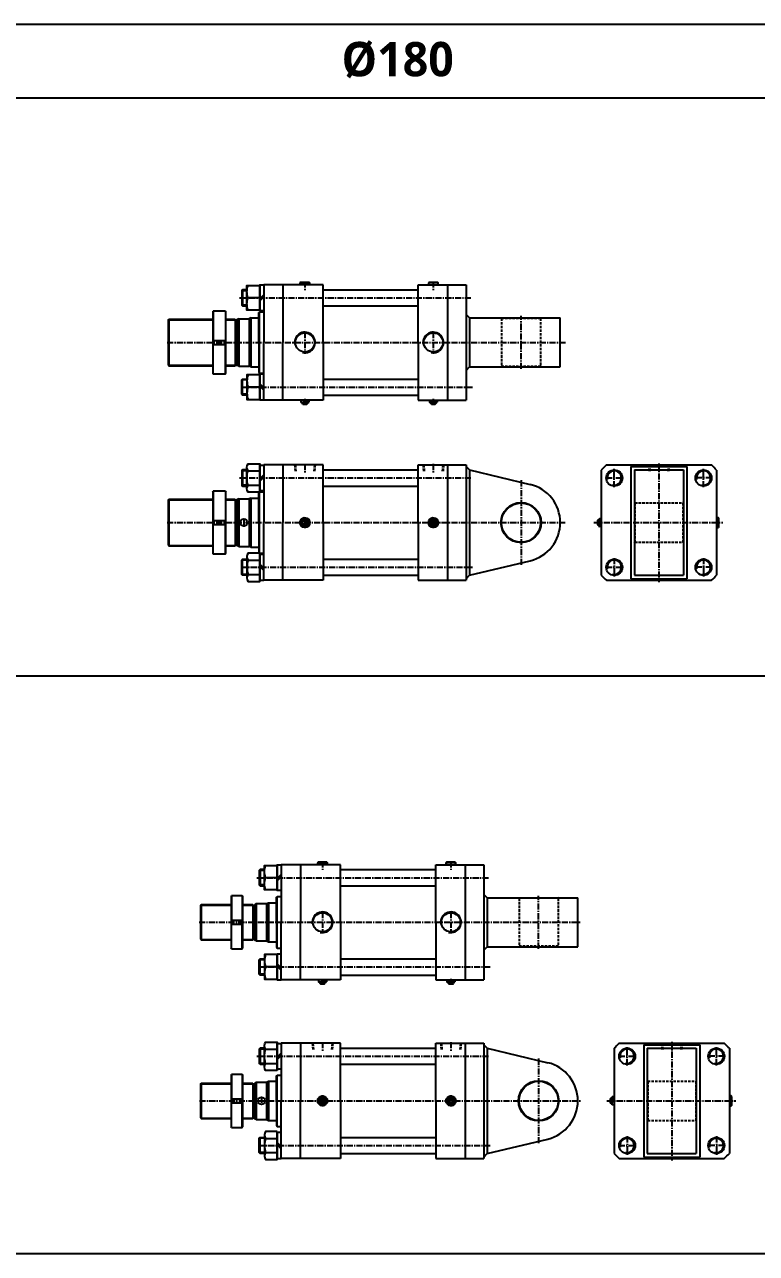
# Model space of a CAD drawing. Extents: x -819 to 29893, y -8942 to 9886.
# Drawn here: x 3918 to 5411, y 0 to 2506 of the extents above; entities that cross this region are included whole.
import ezdxf

# ---------------------------------------------------------------- set-up
doc = ezdxf.new("R2010")
doc.units = 0
doc.header["$LTSCALE"] = 10
doc.header["$MEASUREMENT"] = 0
doc.linetypes.add('CENTER', pattern=[2, 1.25, -0.25, 0.25, -0.25])
doc.linetypes.add('HIDDENX2', pattern=[0.75, 0.5, -0.25])
doc.layers.get('0').update_dxf_attribs({"linetype": 'CONTINUOUS'})
for name, color, linetype in [('HID', 2, 'HIDDENX2'), ('Line', 7, 'CONTINUOUS'), ('ML', 7, 'CONTINUOUS')]:
    doc.layers.add(name, color=color, linetype=linetype)
doc.styles.add('문자', font='romans.shx')

msp = doc.modelspace()

# ---------------------------------------------------------------- linework, layer by layer
for p, q in [((9354.3, 2505.7), (0, 2505.7)), ((9354.3, 2355.7), (0, 2355.7)), ((0, 1177.9), (9354.3, 1177.9)), ((0, 0), (9354.3, 0))]:
    msp.add_line(p, q)
at = {"layer": 'HID'}
for p, q in [((4889.7, 1907.5), (4890.7, 1906.5)), ((4890.7, 1906.5), (4890.7, 1808.5)), ((4970.7, 1906.5), (4890.7, 1906.5)), ((4971.7, 1907.5), (4970.7, 1906.5)), ((4970.7, 1906.5), (4970.7, 1808.5)), ((4889.7, 1807.5), (4890.7, 1808.5)), ((4970.7, 1808.5), (4890.7, 1808.5)), ((4971.7, 1807.5), (4970.7, 1808.5)), ((4468.7, 1607.7), (4469.9, 1593.7)), ((4470.2, 1607.7), (4471.4, 1593.7)), ((4509.1, 1607.7), (4507.9, 1593.7)), ((4510.6, 1607.7), (4509.4, 1593.7)), ((4730.7, 1607.7), (4731.9, 1593.7)), ((4732.2, 1607.7), (4733.4, 1593.7)), ((4771.1, 1607.7), (4769.9, 1593.7)), ((4772.6, 1607.7), (4771.4, 1593.7)), ((5191.1, 1607.7), (5192.3, 1593.7)), ((5192.5, 1607.7), (5193.8, 1593.7)), ((5231.5, 1607.7), (5230.3, 1593.7)), ((5233, 1607.7), (5231.7, 1593.7)), ((5162, 1531.2), (5163, 1530.2)), ((5163, 1530.2), (5163, 1450.2)), ((5163, 1530.2), (5261, 1530.2)), ((5262, 1531.2), (5261, 1530.2)), ((5261, 1530.2), (5261, 1450.2)), ((5162, 1449.2), (5163, 1450.2)), ((5163, 1450.2), (5261, 1450.2)), ((5262, 1449.2), (5261, 1450.2)), ((4925.6, 725.2), (4926.6, 724.2)), ((4926.6, 724.2), (4926.6, 626.2)), ((5006.6, 724.2), (4926.6, 724.2)), ((5007.6, 725.2), (5006.6, 724.2)), ((5006.6, 724.2), (5006.6, 626.2)), ((4925.6, 625.2), (4926.6, 626.2)), ((5006.6, 626.2), (4926.6, 626.2)), ((5007.6, 625.2), (5006.6, 626.2)), ((4504.7, 428.6), (4505.9, 414.6)), ((4506.1, 428.6), (4507.4, 414.6)), ((4545.1, 428.6), (4543.9, 414.6)), ((4546.6, 428.6), (4545.3, 414.6)), ((4766.7, 428.6), (4767.9, 414.6)), ((4768.1, 428.6), (4769.4, 414.6)), ((4807.1, 428.6), (4805.9, 414.6)), ((4808.6, 428.6), (4807.3, 414.6)), ((5217.2, 428.6), (5218.4, 414.6)), ((5218.7, 428.6), (5219.9, 414.6)), ((5257.6, 428.6), (5256.4, 414.6)), ((5259.1, 428.6), (5257.9, 414.6)), ((5188.2, 352.1), (5189.2, 351.1)), ((5189.2, 351.1), (5189.2, 271.1)), ((5189.2, 351.1), (5287.2, 351.1)), ((5288.2, 352.1), (5287.2, 351.1)), ((5287.2, 351.1), (5287.2, 271.1)), ((5188.2, 270.1), (5189.2, 271.1)), ((5189.2, 271.1), (5287.2, 271.1)), ((5288.2, 270.1), (5287.2, 271.1))]:
    msp.add_line(p, q, dxfattribs=at)
at = {"layer": 'Line'}
for p, q in [((4371.5, 1963.1), (4360.7, 1963.1)), ((4371.5, 1933.9), (4360.7, 1933.9)), ((4211.2, 1904), (4301.6, 1904)), ((4328.6, 1904), (4347.7, 1904)), ((4211.2, 1811), (4301.6, 1811)), ((4328.6, 1811), (4347.7, 1811)), ((4371.5, 1781.1), (4360.7, 1781.1)), ((4371.5, 1751.9), (4360.7, 1751.9)), ((4485.2, 1735), (4485.2, 1732.5)), ((4494.2, 1735), (4494.2, 1732.5)), ((4747.2, 1735), (4747.2, 1732.5)), ((4756.2, 1735), (4756.2, 1732.5)), ((4371.5, 1595.8), (4360.7, 1595.8)), ((4371.5, 1566.6), (4360.7, 1566.6)), ((4211.2, 1536.7), (4301.6, 1536.7)), ((4328.6, 1536.7), (4347.7, 1536.7)), ((5089.5, 1494.7), (5087, 1494.7)), ((5089.5, 1485.7), (5087, 1485.7)), ((4211.2, 1443.7), (4301.6, 1443.7)), ((4328.6, 1443.7), (4347.7, 1443.7)), ((4371.5, 1413.8), (4360.7, 1413.8)), ((4371.5, 1384.6), (4360.7, 1384.6)), ((4407.4, 780.8), (4396.6, 780.8)), ((4516.1, 797.2), (4516.1, 792.7)), ((4535.1, 792.7), (4535.1, 797.2)), ((4778.1, 797.2), (4778.1, 792.7)), ((4797.1, 792.7), (4797.1, 797.2)), ((4407.4, 751.6), (4396.6, 751.6)), ((4277.1, 710.2), (4339, 710.2)), ((4363, 710.2), (4383.6, 710.2)), ((4277.1, 640.2), (4339, 640.2)), ((4363, 640.2), (4383.6, 640.2)), ((4407.4, 598.8), (4396.6, 598.8)), ((4407.4, 569.6), (4396.6, 569.6)), ((4521.1, 552.7), (4521.1, 550.2)), ((4530.1, 552.7), (4530.1, 550.2)), ((4783.1, 552.7), (4783.1, 550.2)), ((4792.1, 552.7), (4792.1, 550.2)), ((4407.4, 416.7), (4396.6, 416.7)), ((4407.4, 387.5), (4396.6, 387.5)), ((4277.1, 346.1), (4339, 346.1)), ((4363, 346.1), (4383.6, 346.1)), ((5115.7, 315.6), (5113.2, 315.6)), ((5115.7, 306.6), (5113.2, 306.6)), ((5360.2, 320.6), (5355.7, 320.6)), ((5355.7, 301.6), (5360.2, 301.6)), ((4277.1, 276.1), (4339, 276.1)), ((4363, 276.1), (4383.6, 276.1)), ((4407.4, 234.7), (4396.6, 234.7)), ((4407.4, 205.5), (4396.6, 205.5))]:
    msp.add_line(p, q, dxfattribs=at)
for centre in [(4489.7, 1490.2), (4751.7, 1490.2), (4525.6, 311.1), (4787.6, 311.1)]:
    msp.add_circle(centre, 4.5, dxfattribs=at)
for centre, radius, start, end in [((4489.7, 1857.5), 21, 257.2786, 188.7835), ((4751.7, 1857.5), 21, 257.2786, 188.7835), ((5121, 1581.2), 14.6, 255.4042, 192.5338), ((5303, 1581.2), 14.6, 255.4042, 192.5338), ((4489.7, 1490.2), 9.5, 261.4114, 188.1478), ((4751.7, 1490.2), 9.5, 261.4114, 188.1478), ((5121, 1399.2), 14.6, 255.4042, 192.5338), ((5303, 1399.2), 14.6, 255.4042, 192.5338), ((4525.6, 675.2), 21, 257.2786, 188.7835), ((4787.6, 675.2), 21, 257.2786, 188.7835), ((5147.2, 402.1), 14.6, 255.4042, 192.5338), ((5329.2, 402.1), 14.6, 255.4042, 192.5338), ((4525.6, 311.1), 9.5, 261.4114, 188.1478), ((4787.6, 311.1), 9.5, 261.4114, 188.1478), ((5147.2, 220.1), 14.6, 255.4042, 192.5338), ((5329.2, 220.1), 14.6, 255.4042, 192.5338)]:
    msp.add_arc(centre, radius, start, end, dxfattribs=at)
at = {"layer": 'ML'}
for p, q in [((4480.7, 1980), (4479.7, 1979)), ((4498.7, 1980), (4480.7, 1980)), ((4498.7, 1980), (4499.7, 1979)), ((4742.7, 1980), (4741.7, 1979)), ((4760.7, 1980), (4742.7, 1980)), ((4760.7, 1980), (4761.7, 1979)), ((4362.5, 1965), (4362.5, 1932)), ((4397.5, 1946.7), (4405.7, 1954.9)), ((4405.7, 1975), (4405.7, 1857.5)), ((4526.7, 1975), (4405.7, 1975)), ((4444.7, 1975), (4444.7, 1857.5)), ((4499.7, 1979), (4479.7, 1979)), ((4479.7, 1979), (4479.7, 1975)), ((4499.7, 1975), (4499.7, 1979)), ((4526.7, 1857.5), (4526.7, 1975)), ((4526.7, 1965), (4720.7, 1965)), ((4720.7, 1857.5), (4720.7, 1975)), ((4720.7, 1975), (4780.7, 1975)), ((4761.7, 1979), (4741.7, 1979)), ((4741.7, 1979), (4741.7, 1975)), ((4761.7, 1975), (4761.7, 1979)), ((4780.7, 1975), (4780.7, 1740)), ((4780.7, 1975), (4818.7, 1975)), ((4818.7, 1975), (4818.7, 1740)), ((4397.5, 1948.5), (4373.7, 1948.5)), ((4397.5, 1942.1), (4405.7, 1950.3)), ((4526.7, 1932), (4720.7, 1932)), ((4210.7, 1903.5), (4212.2, 1905)), ((4212.2, 1905), (4212.2, 1810)), ((4212.2, 1905), (4301.6, 1905)), ((4301.6, 1920.5), (4302.6, 1921.5)), ((4301.6, 1920.5), (4301.6, 1794.5)), ((4302.6, 1921.5), (4302.6, 1861.5)), ((4327.6, 1921.5), (4302.6, 1921.5)), ((4327.6, 1921.5), (4327.6, 1861.5)), ((4327.6, 1921.5), (4328.6, 1920.5)), ((4328.6, 1794.5), (4328.6, 1920.5)), ((4328.6, 1905), (4347.7, 1905)), ((4347.7, 1905), (4347.7, 1810)), ((4354.7, 1906), (4350.7, 1903.7)), ((4354.7, 1906), (4375.7, 1906)), ((4354.7, 1906), (4354.7, 1809)), ((4379.7, 1907.5), (4375.7, 1906)), ((4375.7, 1906), (4375.7, 1809)), ((4379.7, 1907.5), (4379.7, 1807.5)), ((4379.7, 1907.5), (4395.7, 1907.5)), ((4395.7, 1918.5), (4396.8, 1919.6)), ((4395.7, 1857.5), (4395.7, 1918.5)), ((4397.2, 1795.4), (4397.2, 1919.6)), ((4397.5, 1920), (4405.7, 1920)), ((4818.7, 1914.5), (4825.7, 1907.5)), ((4825.7, 1907.5), (4825.7, 1807.5)), ((4825.7, 1907.5), (5010.7, 1907.5)), ((5010.7, 1807.5), (5010.7, 1907.5)), ((4210.7, 1903.5), (4210.7, 1811.5)), ((4347.7, 1903.5), (4350.7, 1903.5)), ((4350.7, 1903.7), (4350.7, 1811.3)), ((4301.6, 1861.5), (4328.6, 1861.5)), ((4395.7, 1857.5), (4395.7, 1796.5)), ((4405.7, 1740), (4405.7, 1857.5)), ((4444.7, 1740), (4444.7, 1857.5)), ((4526.7, 1857.5), (4526.7, 1740)), ((4720.7, 1857.5), (4720.7, 1740)), ((4301.6, 1853.5), (4328.6, 1853.5)), ((4302.6, 1793.5), (4302.6, 1853.5)), ((4327.6, 1793.5), (4327.6, 1853.5)), ((4210.7, 1811.5), (4212.2, 1810)), ((4212.2, 1810), (4301.6, 1810)), ((4328.6, 1810), (4347.7, 1810)), ((4347.7, 1811.5), (4350.7, 1811.5)), ((4354.7, 1809), (4350.7, 1811.3)), ((4354.7, 1809), (4375.7, 1809)), ((4379.7, 1807.5), (4375.7, 1809)), ((4379.7, 1807.5), (4395.7, 1807.5)), ((4818.7, 1800.5), (4825.7, 1807.5)), ((4825.7, 1807.5), (5010.7, 1807.5)), ((4301.6, 1794.5), (4302.6, 1793.5)), ((4302.6, 1793.5), (4327.6, 1793.5)), ((4327.6, 1793.5), (4328.6, 1794.5)), ((4362.5, 1750), (4362.5, 1783)), ((4395.7, 1796.5), (4396.8, 1795.4)), ((4397.5, 1795), (4405.7, 1795)), ((4526.7, 1783), (4720.7, 1783)), ((4397.5, 1766.5), (4373.7, 1766.5)), ((4397.5, 1772.9), (4405.7, 1764.7)), ((4397.5, 1768.3), (4405.7, 1760.1)), ((4526.7, 1740), (4405.7, 1740)), ((4526.7, 1740), (4444.7, 1740)), ((4481.7, 1740), (4481.7, 1736)), ((4482.7, 1735), (4481.7, 1736)), ((4481.7, 1736), (4488.4, 1736)), ((4482.7, 1735), (4496.7, 1735)), ((4484.7, 1735), (4484.7, 1733)), ((4484.7, 1733), (4494.7, 1733)), ((4485.7, 1732), (4484.7, 1733)), ((4485.7, 1732), (4493.7, 1732)), ((4488.4, 1735), (4488.4, 1740)), ((4491, 1735), (4491, 1740)), ((4497.7, 1736), (4491, 1736)), ((4493.7, 1732), (4494.7, 1733)), ((4494.7, 1735), (4494.7, 1733)), ((4496.7, 1735), (4497.7, 1736)), ((4497.7, 1740), (4497.7, 1736)), ((4526.7, 1750), (4720.7, 1750)), ((4720.7, 1740), (4780.7, 1740)), ((4743.7, 1740), (4743.7, 1736)), ((4743.7, 1736), (4750.4, 1736)), ((4744.7, 1735), (4743.7, 1736)), ((4744.7, 1735), (4758.7, 1735)), ((4746.7, 1735), (4746.7, 1733)), ((4746.7, 1733), (4756.7, 1733)), ((4747.7, 1732), (4746.7, 1733)), ((4747.7, 1732), (4755.7, 1732)), ((4750.4, 1735), (4750.4, 1740)), ((4753, 1735), (4753, 1740)), ((4759.7, 1736), (4753, 1736)), ((4755.7, 1732), (4756.7, 1733)), ((4756.7, 1735), (4756.7, 1733)), ((4758.7, 1735), (4759.7, 1736)), ((4759.7, 1740), (4759.7, 1736)), ((4780.7, 1740), (4818.7, 1740)), ((4526.7, 1607.7), (4405.7, 1607.7)), ((4405.7, 1607.7), (4405.7, 1490.2)), ((4444.7, 1607.7), (4444.7, 1490.2)), ((4526.7, 1490.2), (4526.7, 1607.7)), ((4720.7, 1607.7), (4780.7, 1607.7)), ((4720.7, 1490.2), (4720.7, 1607.7)), ((4780.7, 1607.7), (4780.7, 1372.7)), ((4780.7, 1607.7), (4818.7, 1607.7)), ((4818.7, 1607.7), (4818.7, 1372.7)), ((4818.7, 1604.7), (4825.7, 1597.7)), ((5104.9, 1607.7), (5121, 1607.7)), ((5121, 1607.7), (5303, 1607.7)), ((5155, 1604.7), (5155, 1375.7)), ((5155, 1604.7), (5269, 1604.7)), ((5269, 1604.7), (5269, 1375.7)), ((5303, 1607.7), (5319.1, 1607.7)), ((4362.5, 1597.7), (4362.5, 1564.7)), ((4371.5, 1559.5), (4371.5, 1602.8)), ((4373.7, 1595.6), (4397.5, 1595.6)), ((4397.5, 1579.4), (4405.7, 1587.6)), ((4397.5, 1574.7), (4405.7, 1582.9)), ((4526.7, 1597.7), (4720.7, 1597.7)), ((4825.7, 1597.7), (4825.7, 1382.7)), ((4825.7, 1597.7), (4949.3, 1568)), ((5094.5, 1597.3), (5094.5, 1383)), ((5162, 1597.7), (5162, 1382.7)), ((5162, 1597.7), (5262, 1597.7)), ((5262, 1597.7), (5262, 1382.7)), ((5329.5, 1597.3), (5329.5, 1383)), ((4301.6, 1553.2), (4302.6, 1554.2)), ((4327.6, 1554.2), (4302.6, 1554.2)), ((4302.6, 1554.2), (4302.6, 1494.2)), ((4327.6, 1554.2), (4328.6, 1553.2)), ((4327.6, 1554.2), (4327.6, 1494.2)), ((4373.7, 1566.7), (4397.5, 1566.7)), ((4526.7, 1564.7), (4720.7, 1564.7)), ((4210.7, 1536.2), (4212.2, 1537.7)), ((4210.7, 1536.2), (4210.7, 1444.2)), ((4212.2, 1537.7), (4301.6, 1537.7)), ((4212.2, 1537.7), (4212.2, 1442.7)), ((4301.6, 1553.2), (4301.6, 1427.2)), ((4328.6, 1427.2), (4328.6, 1553.2)), ((4328.6, 1537.7), (4347.7, 1537.7)), ((4347.7, 1537.7), (4347.7, 1442.7)), ((4347.7, 1536.2), (4350.7, 1536.2)), ((4354.7, 1538.7), (4350.7, 1536.4)), ((4350.7, 1536.4), (4350.7, 1444)), ((4354.7, 1538.7), (4375.7, 1538.7)), ((4354.7, 1538.7), (4354.7, 1441.7)), ((4379.7, 1540.2), (4375.7, 1538.7)), ((4375.7, 1538.7), (4375.7, 1441.7)), ((4379.7, 1540.2), (4379.7, 1440.2)), ((4379.7, 1540.2), (4395.7, 1540.2)), ((4395.7, 1551.2), (4396.8, 1552.3)), ((4395.7, 1490.2), (4395.7, 1551.2)), ((4397.2, 1428), (4397.2, 1552.3)), ((4397.5, 1552.7), (4405.7, 1552.7)), ((4301.6, 1494.2), (4328.6, 1494.2)), ((4301.6, 1486.2), (4328.6, 1486.2)), ((4302.6, 1426.2), (4302.6, 1486.2)), ((4327.6, 1426.2), (4327.6, 1486.2)), ((4395.7, 1490.2), (4395.7, 1429.2)), ((4405.7, 1372.7), (4405.7, 1490.2)), ((4444.7, 1372.7), (4444.7, 1490.2)), ((4488.4, 1498.1), (4481.8, 1491.5)), ((4481.8, 1488.9), (4488.4, 1482.3)), ((4491, 1498.1), (4497.5, 1491.5)), ((4497.5, 1488.9), (4491, 1482.3)), ((4526.7, 1490.2), (4526.7, 1372.7)), ((4720.7, 1490.2), (4720.7, 1372.7)), ((4750.4, 1498.1), (4743.8, 1491.5)), ((4743.8, 1488.9), (4750.4, 1482.3)), ((4753, 1498.1), (4759.5, 1491.5)), ((4759.5, 1488.9), (4753, 1482.3)), ((5086.5, 1494.2), (5087.5, 1495.2)), ((5086.5, 1494.2), (5086.5, 1486.2)), ((5086.5, 1486.2), (5087.5, 1485.2)), ((5089.5, 1495.2), (5087.5, 1495.2)), ((5087.5, 1495.2), (5087.5, 1485.2)), ((5089.5, 1485.2), (5087.5, 1485.2)), ((5089.5, 1497.2), (5090.5, 1498.2)), ((5089.5, 1497.2), (5089.5, 1483.2)), ((5089.5, 1491.5), (5094.5, 1491.5)), ((5089.5, 1488.9), (5094.5, 1488.9)), ((5089.5, 1483.2), (5090.5, 1482.2)), ((5094.5, 1498.2), (5090.5, 1498.2)), ((5090.5, 1498.2), (5090.5, 1491.5)), ((5090.5, 1482.2), (5090.5, 1488.9)), ((5094.5, 1482.2), (5090.5, 1482.2)), ((5333.5, 1500.2), (5329.5, 1500.2)), ((5329.5, 1480.2), (5333.5, 1480.2)), ((5333.5, 1480.2), (5333.5, 1500.2)), ((5334.5, 1499.2), (5333.5, 1500.2)), ((5334.5, 1481.2), (5333.5, 1480.2)), ((5334.5, 1481.2), (5334.5, 1499.2)), ((4210.7, 1444.2), (4212.2, 1442.7)), ((4212.2, 1442.7), (4301.6, 1442.7)), ((4328.6, 1442.7), (4347.7, 1442.7)), ((4347.7, 1444.2), (4350.7, 1444.2)), ((4354.7, 1441.7), (4350.7, 1444)), ((4354.7, 1441.7), (4375.7, 1441.7)), ((4379.7, 1440.2), (4375.7, 1441.7)), ((4379.7, 1440.2), (4395.7, 1440.2)), ((4395.7, 1429.2), (4396.8, 1428)), ((4301.6, 1427.2), (4302.6, 1426.2)), ((4302.6, 1426.2), (4327.6, 1426.2)), ((4327.6, 1426.2), (4328.6, 1427.2)), ((4362.5, 1382.7), (4362.5, 1415.7)), ((4371.5, 1420.8), (4371.5, 1377.5)), ((4373.7, 1413.6), (4397.5, 1413.6)), ((4397.5, 1427.7), (4405.7, 1427.7)), ((4397.5, 1405.6), (4405.7, 1397.4)), ((4526.7, 1415.7), (4720.7, 1415.7)), ((4825.7, 1382.7), (4949.3, 1412.4)), ((4373.7, 1384.7), (4397.5, 1384.7)), ((4397.5, 1400.9), (4405.7, 1392.7)), ((4526.7, 1382.7), (4720.7, 1382.7)), ((4818.7, 1375.7), (4825.7, 1382.7)), ((5162, 1382.7), (5262, 1382.7)), ((4526.7, 1372.7), (4405.7, 1372.7)), ((4526.7, 1372.7), (4444.7, 1372.7)), ((4720.7, 1372.7), (4780.7, 1372.7)), ((4780.7, 1372.7), (4818.7, 1372.7)), ((5104.9, 1372.7), (5121, 1372.7)), ((5121, 1372.7), (5303, 1372.7)), ((5155, 1375.7), (5269, 1375.7)), ((5303, 1372.7), (5319.1, 1372.7)), ((4398.5, 782.7), (4398.5, 749.7)), ((4441.6, 792.7), (4441.6, 675.2)), ((4562.6, 792.7), (4441.6, 792.7)), ((4480.6, 792.7), (4480.6, 675.2)), ((4516.6, 797.7), (4515.6, 796.7)), ((4535.6, 796.7), (4515.6, 796.7)), ((4515.6, 796.7), (4515.6, 792.7)), ((4534.6, 797.7), (4516.6, 797.7)), ((4534.6, 797.7), (4535.6, 796.7)), ((4535.6, 792.7), (4535.6, 796.7)), ((4562.6, 675.2), (4562.6, 792.7)), ((4562.6, 782.7), (4756.6, 782.7)), ((4756.6, 675.2), (4756.6, 792.7)), ((4756.6, 792.7), (4816.6, 792.7)), ((4778.6, 797.7), (4777.6, 796.7)), ((4797.6, 796.7), (4777.6, 796.7)), ((4777.6, 796.7), (4777.6, 792.7)), ((4796.6, 797.7), (4778.6, 797.7)), ((4796.6, 797.7), (4797.6, 796.7)), ((4797.6, 792.7), (4797.6, 796.7)), ((4816.6, 792.7), (4816.6, 557.7)), ((4816.6, 792.7), (4854.6, 792.7)), ((4854.6, 792.7), (4854.6, 557.7)), ((4433.4, 766.2), (4409.6, 766.2)), ((4433.4, 764.4), (4441.6, 772.6)), ((4433.4, 759.8), (4441.6, 768)), ((4339, 728.2), (4340, 729.2)), ((4339, 728.2), (4339, 622.2)), ((4340, 729.2), (4340, 679.2)), ((4362, 729.2), (4340, 729.2)), ((4362, 729.2), (4362, 679.2)), ((4362, 729.2), (4363, 728.2)), ((4363, 622.2), (4363, 728.2)), ((4431.6, 726.2), (4433.1, 727.7)), ((4433.1, 622.7), (4433.1, 727.7)), ((4433.1, 727.7), (4441.6, 727.7)), ((4562.6, 749.7), (4756.6, 749.7)), ((4854.6, 732.2), (4861.6, 725.2)), ((4276.6, 709.7), (4278.1, 711.2)), ((4276.6, 709.7), (4276.6, 640.7)), ((4278.1, 711.2), (4278.1, 639.2)), ((4278.1, 711.2), (4339, 711.2)), ((4363, 711.2), (4383.6, 711.2)), ((4383.6, 711.2), (4383.6, 639.2)), ((4383.6, 709.7), (4386.6, 709.7)), ((4390.6, 713.2), (4386.6, 710.9)), ((4386.6, 710.9), (4386.6, 639.5)), ((4390.6, 713.2), (4390.6, 637.2)), ((4390.6, 713.2), (4411.6, 713.2)), ((4411.6, 713.2), (4415.6, 715.2)), ((4411.6, 713.2), (4411.6, 637.2)), ((4415.6, 715.2), (4415.6, 635.2)), ((4415.6, 715.2), (4431.6, 715.2)), ((4431.6, 675.2), (4431.6, 726.2)), ((4861.6, 725.2), (4861.6, 625.2)), ((4861.6, 725.2), (5046.6, 725.2)), ((5046.6, 625.2), (5046.6, 725.2)), ((4339, 679.2), (4363, 679.2)), ((4339, 671.2), (4363, 671.2)), ((4340, 621.2), (4340, 671.2)), ((4362, 621.2), (4362, 671.2)), ((4431.6, 675.2), (4431.6, 624.2)), ((4441.6, 557.7), (4441.6, 675.2)), ((4480.6, 557.7), (4480.6, 675.2)), ((4562.6, 675.2), (4562.6, 557.7)), ((4756.6, 675.2), (4756.6, 557.7)), ((4276.6, 640.7), (4278.1, 639.2)), ((4278.1, 639.2), (4339, 639.2)), ((4363, 639.2), (4383.6, 639.2)), ((4383.6, 640.7), (4386.6, 640.7)), ((4390.6, 637.2), (4386.6, 639.5)), ((4390.6, 637.2), (4411.6, 637.2)), ((4411.6, 637.2), (4415.6, 635.2)), ((4415.6, 635.2), (4431.6, 635.2)), ((4340, 621.2), (4339, 622.2)), ((4340, 621.2), (4362, 621.2)), ((4362, 621.2), (4363, 622.2)), ((4431.6, 624.2), (4433.1, 622.7)), ((4433.1, 622.7), (4441.6, 622.7)), ((4854.6, 618.2), (4861.6, 625.2)), ((4861.6, 625.2), (5046.6, 625.2)), ((4398.5, 567.7), (4398.5, 600.7)), ((4433.4, 584.2), (4409.6, 584.2)), ((4433.4, 590.6), (4441.6, 582.4)), ((4433.4, 586), (4441.6, 577.8)), ((4562.6, 600.7), (4756.6, 600.7)), ((4562.6, 557.7), (4441.6, 557.7)), ((4562.6, 557.7), (4480.6, 557.7)), ((4517.6, 557.7), (4517.6, 553.7)), ((4518.6, 552.7), (4517.6, 553.7)), ((4517.6, 553.7), (4524.3, 553.7)), ((4518.6, 552.7), (4532.6, 552.7)), ((4520.6, 552.7), (4520.6, 550.7)), ((4524.3, 552.7), (4524.3, 557.7)), ((4526.9, 552.7), (4526.9, 557.7)), ((4533.6, 553.7), (4526.9, 553.7)), ((4530.6, 552.7), (4530.6, 550.7)), ((4532.6, 552.7), (4533.6, 553.7)), ((4533.6, 557.7), (4533.6, 553.7)), ((4562.6, 567.7), (4756.6, 567.7)), ((4756.6, 557.7), (4816.6, 557.7)), ((4779.6, 557.7), (4779.6, 553.7)), ((4779.6, 553.7), (4786.3, 553.7)), ((4780.6, 552.7), (4779.6, 553.7)), ((4780.6, 552.7), (4794.6, 552.7)), ((4782.6, 552.7), (4782.6, 550.7)), ((4786.3, 552.7), (4786.3, 557.7)), ((4788.9, 552.7), (4788.9, 557.7)), ((4795.6, 553.7), (4788.9, 553.7)), ((4792.6, 552.7), (4792.6, 550.7)), ((4794.6, 552.7), (4795.6, 553.7)), ((4795.6, 557.7), (4795.6, 553.7)), ((4816.6, 557.7), (4854.6, 557.7)), ((4520.6, 550.7), (4530.6, 550.7)), ((4521.6, 549.7), (4520.6, 550.7)), ((4521.6, 549.7), (4529.6, 549.7)), ((4529.6, 549.7), (4530.6, 550.7)), ((4782.6, 550.7), (4792.6, 550.7)), ((4783.6, 549.7), (4782.6, 550.7)), ((4783.6, 549.7), (4791.6, 549.7)), ((4791.6, 549.7), (4792.6, 550.7)), ((4562.6, 428.6), (4441.6, 428.6)), ((4441.6, 428.6), (4441.6, 311.1)), ((4480.6, 428.6), (4480.6, 311.1)), ((4562.6, 311.1), (4562.6, 428.6)), ((4756.6, 428.6), (4816.6, 428.6)), ((4756.6, 311.1), (4756.6, 428.6)), ((4816.6, 428.6), (4816.6, 193.6)), ((4816.6, 428.6), (4854.6, 428.6)), ((4854.6, 428.6), (4854.6, 193.6)), ((5131, 428.6), (5147.2, 428.6)), ((5147.2, 428.6), (5329.2, 428.6)), ((5329.2, 428.6), (5345.3, 428.6)), ((4398.5, 418.6), (4398.5, 385.6)), ((4407.4, 380.4), (4407.4, 423.7)), ((4409.6, 416.5), (4433.4, 416.5)), ((4433.4, 400.3), (4441.6, 408.5)), ((4433.4, 395.6), (4441.6, 403.8)), ((4562.6, 418.6), (4756.6, 418.6)), ((4854.6, 425.6), (4861.6, 418.6)), ((4861.6, 418.6), (4861.6, 203.6)), ((4861.6, 418.6), (4985.3, 388.9)), ((5120.7, 418.2), (5120.7, 203.9)), ((5181.2, 425.6), (5181.2, 196.6)), ((5181.2, 425.6), (5295.2, 425.6)), ((5188.2, 418.6), (5188.2, 203.6)), ((5188.2, 418.6), (5288.2, 418.6)), ((5288.2, 418.6), (5288.2, 203.6)), ((5295.2, 425.6), (5295.2, 196.6)), ((5355.7, 418.2), (5355.7, 203.9)), ((4409.6, 387.6), (4433.4, 387.6)), ((4562.6, 385.6), (4756.6, 385.6)), ((4339, 364.1), (4340, 365.1)), ((4339, 364.1), (4339, 258.1)), ((4362, 365.1), (4340, 365.1)), ((4340, 365.1), (4340, 315.1)), ((4362, 365.1), (4363, 364.1)), ((4362, 365.1), (4362, 315.1)), ((4363, 258.1), (4363, 364.1)), ((4411.6, 349.1), (4415.6, 351.1)), ((4415.6, 351.1), (4415.6, 271.1)), ((4415.6, 351.1), (4431.6, 351.1)), ((4431.6, 362.1), (4433.1, 363.6)), ((4431.6, 311.1), (4431.6, 362.1)), ((4433.1, 258.6), (4433.1, 363.6)), ((4433.1, 363.6), (4441.6, 363.6)), ((4276.6, 345.6), (4278.1, 347.1)), ((4276.6, 345.6), (4276.6, 276.6)), ((4278.1, 347.1), (4339, 347.1)), ((4278.1, 347.1), (4278.1, 275.1)), ((4363, 347.1), (4383.6, 347.1)), ((4383.6, 347.1), (4383.6, 275.1)), ((4383.6, 345.6), (4386.6, 345.6)), ((4390.6, 349.1), (4386.6, 346.8)), ((4386.6, 346.8), (4386.6, 275.4)), ((4390.6, 349.1), (4390.6, 273.1)), ((4390.6, 349.1), (4411.6, 349.1)), ((4411.6, 349.1), (4411.6, 273.1)), ((4339, 315.1), (4363, 315.1)), ((4339, 307.1), (4363, 307.1)), ((4340, 257.1), (4340, 307.1)), ((4362, 257.1), (4362, 307.1)), ((4431.6, 311.1), (4431.6, 260.1)), ((4441.6, 193.6), (4441.6, 311.1)), ((4480.6, 193.6), (4480.6, 311.1)), ((4524.3, 319), (4517.7, 312.4)), ((4517.7, 309.8), (4524.3, 303.2)), ((4526.9, 319), (4533.5, 312.4)), ((4533.5, 309.8), (4526.9, 303.2)), ((4562.6, 311.1), (4562.6, 193.6)), ((4756.6, 311.1), (4756.6, 193.6)), ((4786.3, 319), (4779.7, 312.4)), ((4779.7, 309.8), (4786.3, 303.2)), ((4788.9, 319), (4795.5, 312.4)), ((4795.5, 309.8), (4788.9, 303.2)), ((5112.7, 315.1), (5113.7, 316.1)), ((5112.7, 315.1), (5112.7, 307.1)), ((5112.7, 307.1), (5113.7, 306.1)), ((5115.7, 316.1), (5113.7, 316.1)), ((5113.7, 316.1), (5113.7, 306.1)), ((5115.7, 306.1), (5113.7, 306.1)), ((5115.7, 318.1), (5116.7, 319.1)), ((5115.7, 318.1), (5115.7, 304.1)), ((5115.7, 312.4), (5120.7, 312.4)), ((5115.7, 309.8), (5120.7, 309.8)), ((5115.7, 304.1), (5116.7, 303.1)), ((5120.7, 319.1), (5116.7, 319.1)), ((5116.7, 319.1), (5116.7, 312.4)), ((5116.7, 303.1), (5116.7, 309.8)), ((5120.7, 303.1), (5116.7, 303.1)), ((5359.7, 321.1), (5355.7, 321.1)), ((5355.7, 301.1), (5359.7, 301.1)), ((5359.7, 301.1), (5359.7, 321.1)), ((5360.7, 320.1), (5359.7, 321.1)), ((5360.7, 302.1), (5359.7, 301.1)), ((5360.7, 302.1), (5360.7, 320.1)), ((4276.6, 276.6), (4278.1, 275.1)), ((4383.6, 276.6), (4386.6, 276.6)), ((4278.1, 275.1), (4339, 275.1)), ((4340, 257.1), (4339, 258.1)), ((4340, 257.1), (4362, 257.1)), ((4362, 257.1), (4363, 258.1)), ((4363, 275.1), (4383.6, 275.1)), ((4390.6, 273.1), (4386.6, 275.4)), ((4390.6, 273.1), (4411.6, 273.1)), ((4411.6, 273.1), (4415.6, 271.1)), ((4415.6, 271.1), (4431.6, 271.1)), ((4431.6, 260.1), (4433.1, 258.6)), ((4433.1, 258.6), (4441.6, 258.6)), ((4398.5, 203.6), (4398.5, 236.6)), ((4407.4, 241.7), (4407.4, 198.4)), ((4409.6, 234.5), (4433.4, 234.5)), ((4433.4, 226.5), (4441.6, 218.3)), ((4562.6, 236.6), (4756.6, 236.6)), ((4861.6, 203.6), (4985.3, 233.3)), ((4409.6, 205.6), (4433.4, 205.6)), ((4433.4, 221.8), (4441.6, 213.6)), ((4562.6, 203.6), (4756.6, 203.6)), ((4854.6, 196.6), (4861.6, 203.6)), ((5188.2, 203.6), (5288.2, 203.6)), ((4562.6, 193.6), (4441.6, 193.6)), ((4562.6, 193.6), (4480.6, 193.6)), ((4756.6, 193.6), (4816.6, 193.6)), ((4816.6, 193.6), (4854.6, 193.6)), ((5131, 193.6), (5147.2, 193.6)), ((5147.2, 193.6), (5329.2, 193.6)), ((5181.2, 196.6), (5295.2, 196.6)), ((5329.2, 193.6), (5345.3, 193.6))]:
    msp.add_line(p, q, dxfattribs=at)
at = {"layer": 'ML', "color": 1, "linetype": 'CENTER'}
for p, q in [((4489.7, 1981.8), (4489.7, 1963.4)), ((4751.7, 1981.8), (4751.7, 1963.4)), ((4356, 1948.5), (4828.8, 1948.5)), ((4930.7, 1803.5), (4930.7, 1911.5)), ((4208.7, 1857.5), (5022.1, 1857.5)), ((4489.7, 1878.5), (4489.7, 1836.6)), ((4751.7, 1878.5), (4751.7, 1836.6)), ((4358.9, 1766.5), (4832.4, 1766.5)), ((4489.7, 1742.3), (4489.7, 1730.8)), ((4751.7, 1742.3), (4751.7, 1730.8)), ((4489.7, 1609.8), (4489.7, 1591.4)), ((4751.7, 1609.8), (4751.7, 1591.4)), ((5212, 1610.5), (5212, 1368.9)), ((4356, 1581.2), (4828.8, 1581.2)), ((5103.9, 1581.2), (5138.1, 1581.2)), ((5121, 1562.4), (5121, 1599.9)), ((5320.1, 1581.2), (5285.9, 1581.2)), ((5303, 1562.4), (5303, 1599.9)), ((4930.7, 1576.4), (4930.7, 1403.9)), ((4208.7, 1490.2), (5020.5, 1490.2)), ((4365.2, 1498.4), (4365.2, 1481.9)), ((4489.7, 1501.2), (4489.7, 1479.2)), ((4751.7, 1501.2), (4751.7, 1479.2)), ((5079.5, 1490.2), (5342.7, 1490.2)), ((5121, 1417.9), (5121, 1380.4)), ((5303, 1417.9), (5303, 1380.4)), ((4358.9, 1399.2), (4832.4, 1399.2)), ((5103.9, 1399.2), (5138.1, 1399.2)), ((5320.1, 1399.2), (5285.9, 1399.2)), ((4525.6, 799.5), (4525.6, 781.1)), ((4787.6, 799.5), (4787.6, 781.1)), ((4391.9, 766.2), (4864.7, 766.2)), ((4966.6, 621.2), (4966.6, 729.2)), ((4525.6, 696.1), (4525.6, 654.2)), ((4787.6, 696.1), (4787.6, 654.2)), ((4273.8, 675.2), (5053.4, 675.2)), ((4394.9, 584.2), (4868.4, 584.2)), ((4525.6, 559.9), (4525.6, 548.4)), ((4787.6, 559.9), (4787.6, 548.4)), ((4525.6, 430.7), (4525.6, 412.3)), ((4787.6, 430.7), (4787.6, 412.3)), ((5238.2, 431.4), (5238.2, 189.8)), ((4391.9, 402.1), (4864.7, 402.1)), ((5130, 402.1), (5164.3, 402.1)), ((5147.2, 383.3), (5147.2, 420.8)), ((5346.3, 402.1), (5312, 402.1)), ((5329.2, 383.3), (5329.2, 420.8)), ((4966.6, 397.3), (4966.6, 224.8)), ((4274.6, 311.1), (5053, 311.1)), ((4401.1, 319.3), (4401.1, 302.8)), ((4525.6, 322.1), (4525.6, 300.1)), ((4787.6, 322.1), (4787.6, 300.1)), ((5105.7, 311.1), (5368.9, 311.1)), ((5147.2, 238.8), (5147.2, 201.3)), ((5329.2, 238.8), (5329.2, 201.3)), ((4394.9, 220.1), (4868.4, 220.1)), ((5130, 220.1), (5164.3, 220.1)), ((5346.3, 220.1), (5312, 220.1))]:
    msp.add_line(p, q, dxfattribs=at)
at = {"layer": 'ML'}
for points in [[(4371.5, 1965), (4362.5, 1965), (4360.7, 1963.1), (4360.7, 1933.9), (4362.5, 1932), (4371.5, 1932)], [(4405.7, 1974.8), (4405.7, 1922.3), (4397.5, 1922.3), (4397.5, 1974.8), (4405.7, 1974.8)], [(4371.5, 1750), (4362.5, 1750), (4360.7, 1751.9), (4360.7, 1781.1), (4362.5, 1783), (4371.5, 1783)], [(4405.7, 1740.3), (4405.7, 1792.8), (4397.5, 1792.8), (4397.5, 1740.3), (4405.7, 1740.3)], [(4405.7, 1607.4), (4405.7, 1554.9), (4397.5, 1554.9), (4397.5, 1607.4), (4405.7, 1607.4)], [(4371.5, 1597.7), (4362.5, 1597.7), (4360.7, 1595.8), (4360.7, 1566.6), (4362.5, 1564.7), (4371.5, 1564.7)], [(4371.5, 1382.7), (4362.5, 1382.7), (4360.7, 1384.6), (4360.7, 1413.8), (4362.5, 1415.7), (4371.5, 1415.7)], [(4405.7, 1372.9), (4405.7, 1425.4), (4397.5, 1425.4), (4397.5, 1372.9), (4405.7, 1372.9)], [(4407.4, 782.7), (4398.5, 782.7), (4396.6, 780.8), (4396.6, 751.6), (4398.5, 749.7), (4407.4, 749.7)], [(4441.6, 792.4), (4441.6, 739.9), (4433.4, 739.9), (4433.4, 792.4), (4441.6, 792.4)], [(4441.6, 557.9), (4441.6, 610.4), (4433.4, 610.4), (4433.4, 557.9), (4441.6, 557.9)], [(4407.4, 567.7), (4398.5, 567.7), (4396.6, 569.6), (4396.6, 598.8), (4398.5, 600.7), (4407.4, 600.7)], [(4441.6, 428.3), (4441.6, 375.8), (4433.4, 375.8), (4433.4, 428.3), (4441.6, 428.3)], [(4407.4, 418.6), (4398.5, 418.6), (4396.6, 416.7), (4396.6, 387.5), (4398.5, 385.6), (4407.4, 385.6)], [(4407.4, 203.6), (4398.5, 203.6), (4396.6, 205.5), (4396.6, 234.7), (4398.5, 236.6), (4407.4, 236.6)], [(4441.6, 193.8), (4441.6, 246.3), (4433.4, 246.3), (4433.4, 193.8), (4441.6, 193.8)]]:
    msp.add_lwpolyline(points, dxfattribs=at)
for points in [[(4397.5, 1923.5), (4371.5, 1923.5), (4371.5, 1973.5), (4397.5, 1973.5)], [(4397.5, 1791.5), (4371.5, 1791.5), (4371.5, 1741.5), (4397.5, 1741.5)], [(4433.4, 741.2), (4407.4, 741.2), (4407.4, 791.2), (4433.4, 791.2)], [(4433.4, 609.2), (4407.4, 609.2), (4407.4, 559.2), (4433.4, 559.2)]]:
    msp.add_lwpolyline(points, close=True, dxfattribs=at)
for points in [[(4373.7, 1923.5, -0.178633), (4373.7, 1948.5, -0.178633), (4373.7, 1973.5)], [(4373.7, 1791.5, 0.178633), (4373.7, 1766.5, 0.178633), (4373.7, 1741.5)], [(4397.5, 1552.3), (4373.7, 1552.3, -0.309401), (4373.7, 1566.7, -0.154701), (4373.7, 1595.6, -0.309401), (4373.7, 1610), (4397.5, 1610), (4397.5, 1552.3)], [(4397.5, 1428), (4373.7, 1428, 0.309401), (4373.7, 1413.6, 0.154701), (4373.7, 1384.7, 0.309401), (4373.7, 1370.3), (4397.5, 1370.3), (4397.5, 1428)], [(4409.6, 741.2, -0.178633), (4409.6, 766.2, -0.178633), (4409.6, 791.2)], [(4409.6, 609.2, 0.178633), (4409.6, 584.2, 0.178633), (4409.6, 559.2)], [(4433.4, 373.2), (4409.6, 373.2, -0.309401), (4409.6, 387.6, -0.154701), (4409.6, 416.5, -0.309401), (4409.6, 430.9), (4433.4, 430.9), (4433.4, 373.2)], [(4433.4, 248.9), (4409.6, 248.9, 0.309401), (4409.6, 234.5, 0.154701), (4409.6, 205.6, 0.309401), (4409.6, 191.2), (4433.4, 191.2), (4433.4, 248.9)]]:
    msp.add_lwpolyline(points, format="xyb", dxfattribs=at)
for centre, radius in [((4489.7, 1857.5), 19.5), ((4751.7, 1857.5), 19.5), ((5121, 1581.2), 16.5), ((5303, 1581.2), 16.5), ((4930.7, 1490.2), 41), ((4930.7, 1490.2), 40), ((4365.2, 1490.2), 7.5), ((4489.7, 1490.2), 10), ((4489.7, 1490.2), 8), ((4751.7, 1490.2), 10), ((4751.7, 1490.2), 8), ((5121, 1399.2), 16.5), ((5303, 1399.2), 16.5), ((4525.6, 675.2), 19.5), ((4787.6, 675.2), 19.5), ((5147.2, 402.1), 16.5), ((5329.2, 402.1), 16.5), ((4966.6, 311.1), 41), ((4966.6, 311.1), 40), ((4401.1, 311.1), 7.5), ((4525.6, 311.1), 10), ((4525.6, 311.1), 8), ((4787.6, 311.1), 10), ((4787.6, 311.1), 8), ((5147.2, 220.1), 16.5), ((5329.2, 220.1), 16.5)]:
    msp.add_circle(centre, radius, dxfattribs=at)
for centre, radius, start, end in [((5212, 1490.2), 159, 132.3542, 137.6458), ((5212, 1490.2), 159, 42.3542, 47.6458), ((4930.7, 1490.2), 80, 283.5081, 76.4919), ((4489.7, 1490.2), 5, 257.904, 186.2569), ((4751.7, 1490.2), 5, 257.904, 186.2569), ((5212, 1490.2), 159, 222.3542, 227.6458), ((5212, 1490.2), 159, 312.3542, 317.6458), ((5238.2, 311.1), 159, 132.3542, 137.6458), ((5238.2, 311.1), 159, 42.3542, 47.6458), ((4966.6, 311.1), 80, 283.5081, 76.4919), ((4525.6, 311.1), 5, 257.904, 186.2569), ((4787.6, 311.1), 5, 257.904, 186.2569), ((5238.2, 311.1), 159, 222.3542, 227.6458), ((5238.2, 311.1), 159, 312.3542, 317.6458)]:
    msp.add_arc(centre, radius, start, end, dxfattribs=at)

# ---------------------------------------------------------------- texts
at = {"insert": (4564.5, 2470.3), "char_height": 70, "attachment_point": 1, "style": '문자'}
msp.add_mtext_dynamic_manual_height_columns('{\\fMalgun Gothic|b1|i0|c129|p50;%%C180}', width=124.533, gutter_width=16, heights=[0], dxfattribs=at)

doc.saveas('drawing.dxf')
